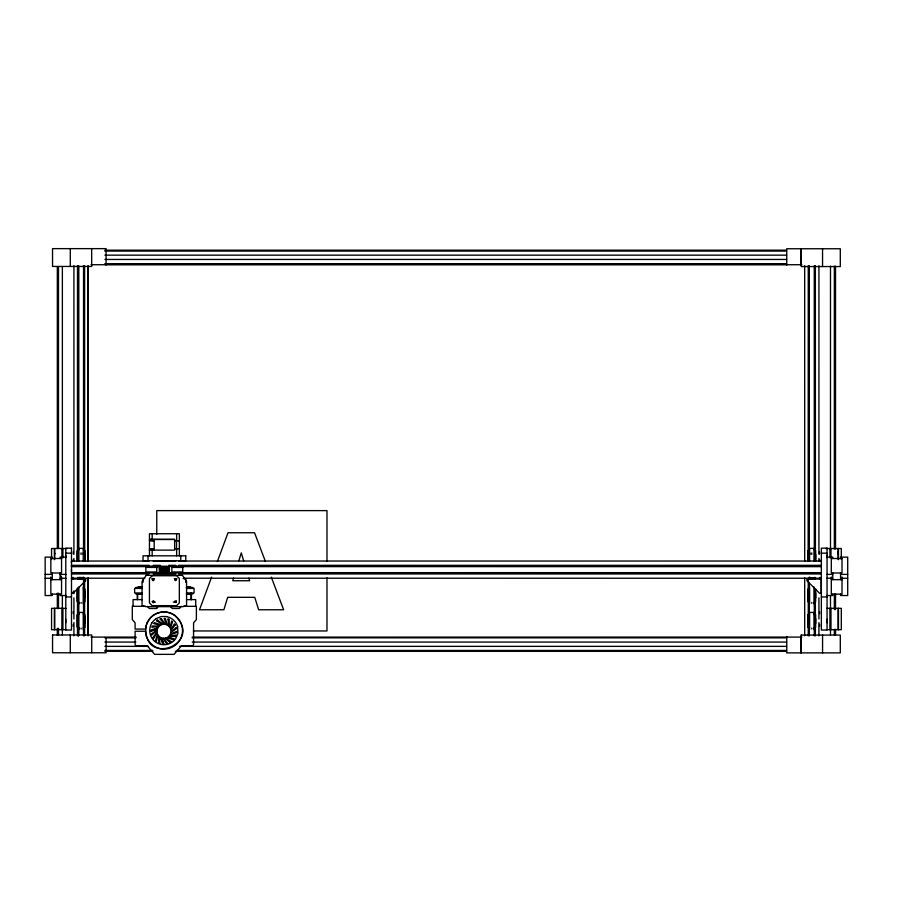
<?xml version="1.0" encoding="UTF-8"?>
<svg xmlns="http://www.w3.org/2000/svg" width="903" height="903" viewBox="0 0 903 903"><rect width="100%" height="100%" fill="white"/><g stroke="black" fill="none" stroke-linecap="round" stroke-linejoin="round"><path stroke-width="1.35" d="M71.484 571.227L71.484 569.296M71.484 562.738L71.484 561.034L149.018 561.034M77.455 597.052L77.455 598.079M808.151 617.866L808.151 616.997M815.398 598.079L815.398 597.052M77.455 560.56L77.455 561.35L77.489 265.663M83.211 554.442L83.211 552.884M84.69 592.233L84.69 591.363M84.69 617.866L84.69 616.997M808.151 591.363L808.151 592.233M78.911 602.47L78.911 603.26M78.911 628.104L78.911 628.894M82.816 578.699C78.516 579.647 74.588 576.441 82.816 577.717M152.268 579.647C154.774 576.204 154.278 583.146 152.268 579.749M176.503 579.749C174.651 575.956 173.884 583.203 176.514 579.647M152.268 601.691C154.571 598.204 154.65 605.326 152.268 601.748M156.862 632.224L156.975 630.52L151.749 635.091L151.444 633.917L157.088 629.854L157.551 628.386L151.173 631.118L151.241 629.922L157.856 627.799L158.759 626.535L151.828 627.167L152.268 626.039L159.233 626.072L160.463 625.158L153.691 623.612L154.458 622.675L161.061 624.853L162.517 624.368L156.558 620.812L157.573 620.158L163.183 624.266L164.73 624.255L160.147 619.029L161.321 618.724L165.384 624.357L166.807 624.718M810.025 577.875L814.269 577.875L814.991 579.444M814.269 577.875L815.003 578.01L814.766 577.468M814.258 579.229L810.025 579.173M164.414 571.407L164.617 566.418L164.639 571.407M150.237 618.126L146.941 623.217L145.53 629.075L135.1 629.075L135.1 622.844L132.301 619.56L132.301 606.308L145.496 606.342M145.914 626.377C142.73 668.468 204.834 643.049 174.618 615.338M171.107 632.495L170.419 634.132L171.107 633.827M170.881 632.664L176.525 628.59L176.209 627.427L170.983 631.998L170.983 630.452L175.08 624.853L174.426 623.826L170.87 629.797L170.385 628.341L172.563 621.738L171.626 620.971L170.091 627.754L169.177 626.501L169.2 619.548L168.071 619.108L168.703 626.039L167.45 625.124L165.328 618.51L164.12 618.442L166.649 624.729M157.178 633.24L157.585 634.188L155.406 640.78L156.433 641.164M156.343 641.548L157.878 634.775L158.793 636.005L158.77 642.97L159.899 643.41L159.267 636.48L160.52 637.383L162.642 644.008L163.849 644.076L162.879 641.796M146.038 626.016L146.896 623.352M233.561 578.089L232.748 580.742L249.657 580.742L248.867 578.089M238.843 560.831L241.282 552.862L243.675 560.831M211.595 577.141L199.518 609.762L223.876 609.762L227.68 597.323L254.759 597.323L258.653 609.762L283.621 609.762L271.306 577.141M217.397 561.474L228.019 532.759L254.544 532.759L265.392 561.474M171.107 634.403L169.211 635.972L176.13 635.34L175.69 636.468L168.737 636.446L167.495 637.36L174.279 638.906L173.511 639.832L166.897 637.665L165.441 638.15L171.412 641.706L170.385 642.36L164.786 638.252L163.24 638.263L167.811 643.489L166.649 643.794L162.585 638.161L161.118 637.687L163.849 644.076M147.121 622.889L148.295 620.688M165.949 571.407L166.491 566.418L166.524 571.407M152.11 622.585C148.927 627.246 148.927 633.771 152.11 638.432A14.143 14.143 0 0 0 156.05 642.36C160.7 645.543 167.224 645.543 171.886 642.36A14.143 14.143 0 0 0 175.814 638.432L177.947 633.285L177.609 626.366M77.85 579.444L78.572 578.699M156.987 632.055L152.878 637.665L153.533 638.681L157.088 632.721L157.212 633.455M174.618 625.497L175.08 624.853M176.119 600.924C171.875 600.856 177.507 604.468 176.266 601.071M148.51 620.293C153.837 611.749 166.344 609.39 174.448 615.248M181.266 606.342L179.437 608.487L172.36 608.487L170.215 606.342M168.895 566.418L167.676 567.107L167.676 571.407M167.269 571.407C166.355 565.933 168.782 564.07 168.093 571.407M167.676 567.107L168.285 566.418L168.139 571.407M158.386 606.342L156.253 608.487L149.243 608.487L147.403 606.342M150.587 617.686L153.092 615.496A18.624 18.624 0 0 1 159.052 612.629A18.432 18.432 0 0 1 165.644 612.031A18.624 18.624 0 0 1 174.877 615.496M168.545 567.005L169.324 566.418L168.172 567.118L169.166 566.418L169.109 571.407M169.053 566.418L175.792 566.621M156.862 620.609L157.573 620.158M156.05 618.657L161.185 616.535L166.739 616.535M168.432 567.118L168.443 571.407M151.173 631.118L157.551 628.386M170.419 634.132L176.807 631.389L176.728 632.597L170.114 634.719M156.862 628.116L157.573 627.89M160.147 619.029L161.321 618.724M159.899 571.407C157.743 563.641 163.477 566.52 161.547 571.407M160.565 567.186L160.678 571.407M166.186 638.037L165.825 638.376M160.012 566.441L160.034 571.407M164.38 567.118L163.037 566.418M169.211 635.972L176.13 635.34M167.168 567.118L166.807 566.418L166.818 571.407M162.043 571.407L162.043 567.14L161.084 566.418M165.938 567.107L164.978 566.418L165.046 571.407M159.617 571.407L159.617 566.441L160.678 567.163M104.906 250.187L786.536 250.187M104.906 251.079L786.536 251.079M104.906 255.154L786.536 255.154M104.906 259.454L786.536 259.454M104.906 263.665L786.536 263.665M104.906 264.421L786.536 264.421M91 264.726L801.864 264.726M174.651 539.418L149.458 539.418L174.629 539.43L174.651 550.13L149.458 550.119M149.458 540.863L154.176 540.863L154.176 539.418L154.199 550.119L154.176 548.697L149.458 548.697M174.651 540.863L179.358 540.863M67.217 548.516L51.55 548.516L51.55 559.194M825.635 548.516L841.303 548.516L841.303 559.194M174.651 548.697L179.358 548.697M65.795 553.155L71.495 553.155M821.358 553.155L827.046 553.155M54.835 553.539L55.478 553.539M66.043 557.117L60.106 557.117L60.106 558.505M826.809 557.117L832.735 557.117L832.735 558.505M153.239 561.034L160.294 561.034M168.748 561.034L175.792 561.034M178.613 561.034L821.346 561.034M159.357 561.169L169.392 561.169M149.018 565.334L71.484 565.334L71.484 566.655L149.018 566.621M153.239 565.334L160.294 565.334M168.748 565.334L175.792 565.334M178.613 565.334L821.346 565.334M148.713 566.305L153.905 566.305M174.719 566.305L179.911 566.305M146.997 566.497L155.621 566.497M159.357 566.395L169.392 566.395L169.369 571.407M173.004 566.497L181.627 566.497M153.239 566.621L160.294 566.655M178.613 566.621L821.346 566.655M159.357 571.509L169.392 571.407M159.357 572.152L169.392 572.152M162.619 572.254L166.197 572.254M71.484 572.649L149.018 572.649M153.239 572.649L175.792 572.649M178.613 572.649L821.346 572.649M146.997 572.874L155.621 572.874M173.004 572.874L181.627 572.874M71.484 573.958L149.018 573.924M153.239 573.924L175.792 573.924M178.613 573.924L821.346 573.958M45.15 574.387L52.272 574.387M60.106 574.387L66.043 574.387M826.809 574.387L832.735 574.387M840.569 574.387L847.703 574.387M810.025 577.717L815.003 577.717M78.572 577.875L82.816 577.875M77.85 578.01L82.816 578.01M810.025 578.01L815.003 578.01M45.15 578.259L52.272 578.259M60.106 578.259L66.043 578.259M71.484 578.213L144.785 578.236M184.246 578.213L821.346 578.236M826.809 578.259L832.735 578.259M840.569 578.259L847.703 578.259M143.329 578.597L143.058 582.322M151.806 578.597L154.413 578.597M174.279 578.597L176.943 578.597M183.117 578.597L185.781 578.597L185.781 582.322M810.025 578.699L814.269 578.642M71.495 579.015L85.729 579.015L85.729 580.618L73.098 593.237L71.495 593.237M78.584 579.229L82.816 579.173M50.839 579.647L61.551 579.647M831.302 579.647L842.014 579.647M138.283 587.142L141.827 587.142M186.876 587.142L190.42 587.142M137.47 587.311L142.222 587.379M186.413 587.356L191.244 587.379M135.766 587.503L142.324 587.503M186.379 587.503L192.937 587.503M142.155 588.417L134.626 588.417L134.626 592.966L142.155 592.966M186.549 588.417L194.077 588.417L194.077 592.966L186.549 592.966M138.204 593.756L141.613 593.756M187.09 593.756L190.51 593.756M135.766 593.892L142.324 593.892M186.379 593.892L192.937 593.892M66.043 595.529L60.106 595.529L60.106 594.14M826.809 595.529L832.735 595.529L832.735 594.14M65.795 596.939L71.495 596.939M821.358 596.939L827.046 596.939M142.29 599.603L133.057 599.603L133.057 606.342M186.492 599.603L195.714 599.603L195.714 606.342M152.72 602.098L155.463 602.098M173.308 602.098L176.051 602.098M183.275 606.342L196.38 606.308L196.38 619.56L193.569 622.844L193.569 644.821L192.215 645.95L181.289 645.95L174.076 654.359L154.605 654.359L147.392 645.95L136.466 645.95L135.1 644.821L135.1 631.242L145.496 631.242L145.62 633.003M66.145 608.329L51.55 608.329L51.55 629.684L66.145 629.684M826.708 608.329L841.303 608.329L841.303 629.684L826.708 629.684M193.344 630.96L326.976 630.96L326.976 577.785M52.555 634.967L91.722 634.967L91.722 652.767M801.13 635.08L840.298 635.08L840.298 652.88L786.761 652.88L786.761 636.446M91 637.089L136.139 637.089M192.226 637.1L801.864 637.089M104.906 637.857L135.89 637.857M192.226 637.857L786.536 637.857M104.906 642.067L135.89 642.067M192.226 642.067L786.536 642.067M104.906 646.367L148.566 646.367M179.55 646.367L786.536 646.367M104.906 650.442L152.788 650.442M176.728 650.442L786.536 650.442M104.906 651.334L152.788 651.334M175.317 651.334L786.536 651.334M162.043 567.14C164.323 566.012 161.558 569.037 162.721 571.407M163.985 638.376L163.341 638.376M157.573 624.504L159.267 624.887M168.714 637.631L171.107 638.184M160.418 624.639L161.061 624.853M168.071 619.108L168.748 619.368M159.447 566.441L160.418 567.163L159.425 566.441L159.447 571.407M168.759 641.164L170.385 642.36M175.34 615.902L177.372 617.686A18.579 18.579 0 0 1 181.616 636.243A18.489 18.489 0 0 1 178.467 642.067L176.175 644.482A18.579 18.579 0 0 1 157.404 647.914M160.226 566.96L159.617 566.441M161.547 567.152L161.05 566.418L160.971 571.407M161.411 638.376L162.608 641.164M146.365 636.243L145.688 633.285M160.836 638.376L161.073 639.098M159.379 637.687L159.436 638.376M815.398 560.56L815.398 561.35L815.364 265.663M842.014 576.983L842.014 594.14L831.302 594.14L831.302 576.983M840.569 558.505L840.569 557.117L847.703 557.117L847.703 595.529L840.569 595.529L840.569 594.14M840.569 572.987L840.569 579.647M838.469 548.516L838.469 559.691M838.469 608.329L838.469 629.684M838.108 548.516L838.108 559.194M838.108 608.329L838.108 629.684M838.018 551.744L838.018 553.821M835.523 266.148L835.523 549.069M835.523 594.118L835.523 609.604M835.523 629.301L835.523 634.933M834.349 266.148L834.349 549.069M834.349 594.118L834.349 609.604M834.349 629.301L834.349 634.933M832.735 572.987L832.735 579.647M830.974 548.516L830.974 557.862M830.974 608.329L830.974 629.684M830.489 266.148L830.489 549.069M830.489 595.529L830.489 609.604M830.489 629.301L830.489 634.933M829.925 548.516L829.925 557.862M829.925 608.329L829.925 629.684M827.114 555.164L827.114 557.625M827.114 595.562L827.114 597.165M827.114 619.255L827.114 622.799M822.554 248.754L822.554 266.554M822.565 635.08L822.565 652.88M819.901 577.344L819.901 579.32M819.506 551.744L819.506 553.832M819.574 559.668L819.574 561.214M819.585 611.557L819.585 613.645M819.585 624.368L819.585 626.468M818.931 265.663L818.931 554.216M818.931 558.438L818.931 561.26M818.931 597.854L818.931 618.961M818.908 622.573L818.931 635.859M815.68 554.465L815.68 559.42M815.68 592.91L815.68 597.865M815.68 618.544L815.68 623.499M815.612 550.514L815.612 561.361M815.612 588.959L815.612 601.782M815.612 614.593L815.612 627.416M815.364 589.411L815.364 635.859M815.037 577.344L815.037 579.139M814.269 265.663L814.303 549.995M814.269 602.075L814.303 614.74M814.269 627.416L814.303 635.859M813.964 560.944L813.964 548.369L809.607 548.369L809.607 560.944M813.964 586.826L813.964 603.915M813.964 629.549L813.964 612.46L809.607 612.46L809.607 629.549M811.786 552.884L811.786 554.442M811.786 602.47L811.786 603.26M811.786 628.104L811.763 628.894M810.025 577.468L810.025 579.444M809.923 577.344L809.923 579.139M809.607 586.826L809.607 603.915M809.314 265.663L809.314 549.995M809.28 577.31L809.28 579.139M809.314 582.367L809.314 588M809.314 602.075L809.314 614.74M809.314 627.416L809.314 635.859M809.178 577.457L809.178 578.101M808.253 265.663L808.14 561.35M808.253 578.146L808.253 635.859M807.959 550.514L807.959 561.361M807.959 588.959L807.959 601.782M807.959 614.593L807.959 627.416M807.892 554.544L807.892 559.352M807.892 592.989L807.892 597.797M807.892 618.623L807.892 623.431M807.7 555.164L807.7 558.709M807.7 593.621L807.7 597.165M807.7 619.255L807.7 622.799M804.686 265.663L804.697 561.26M804.686 577.852L804.697 635.859M801.198 635.08L801.198 652.88M801.119 265.177L801.119 248.754L801.198 266.554L840.298 266.554L840.298 248.754L786.75 248.754L786.75 265.177M801.13 636.446L801.13 652.88M326.976 560.989L326.976 510.613L156.772 510.613L156.772 534.395M191.425 593.903L191.425 599.592M191.041 593.079L191.041 599.818M180.781 555.819L180.781 560.786M179.358 555.808L179.358 533.741L149.458 533.741L149.458 555.808M176.638 533.741L176.638 540.863M176.638 548.697L176.638 555.808M176.525 540.773L176.525 550.119M163.466 567.118L163.466 571.407M163.014 566.418L162.867 571.407M161.298 566.418L161.298 571.407M159.718 566.441L159.718 571.407M156.772 605.766L156.772 608.566M152.178 533.741L152.178 540.863M152.178 548.697L152.178 555.808M148.036 555.819L148.036 560.786M137.64 594.321L137.64 599.603M137.279 593.903L137.279 599.592M106.091 265.076L106.091 248.641L52.543 248.641L52.543 266.441L91.722 266.441L91.643 248.641M106.102 637.71L106.102 652.767L52.555 652.767L52.555 634.967M88.178 577.852L88.167 635.859L88.155 578.146M85.153 555.164L85.153 558.709M85.153 593.621L85.153 597.165M85.153 619.255L85.153 622.799M84.882 550.514L84.882 561.361M84.882 588.959L84.882 601.782M84.882 614.593L84.882 627.416M84.6 265.663L84.713 561.35M84.6 578.146L84.6 635.859M83.674 577.457L83.674 578.101M83.539 265.663L83.539 549.995M83.573 577.31L83.539 589.411M83.539 602.075L83.539 614.74M83.539 627.416L83.539 635.859M83.234 560.944L83.234 548.369L78.888 548.369L78.888 560.944M83.234 586.826L83.234 603.915M83.234 629.549L83.234 612.46L78.888 612.46L78.888 629.549M82.929 577.344L82.929 579.139M82.816 577.468L82.816 579.444M81.056 552.884L81.056 554.442M81.078 602.47L81.078 603.26M81.078 628.104L81.078 628.894M78.888 586.826L78.888 603.915M77.805 577.344L77.805 579.139M77.489 588L77.489 635.859M77.432 551.248L77.432 561.35M77.432 589.693L77.432 601.093M77.432 615.327L77.432 626.727M77.24 550.514L77.24 561.361M77.24 588.959L77.24 601.782M77.24 614.593L77.24 627.416M73.922 265.663L73.922 554.216M73.922 558.438L73.922 561.26M73.922 590.81L73.922 593.632M73.922 597.854L73.922 618.961M73.944 622.46L73.922 635.859M73.346 551.744L73.346 553.832M73.267 559.668L73.267 561.214M73.267 591.928L73.267 592.978M73.267 611.557L73.267 613.645M73.267 624.368L73.267 626.468M72.94 577.344L72.94 579.32M70.287 634.967L70.287 652.767M70.287 248.641L70.287 266.441M65.727 555.164L65.727 557.625M65.727 595.562L65.727 597.165M65.727 619.255L65.727 622.799M62.917 548.516L62.917 557.862M62.917 608.329L62.917 629.684M62.363 266.588L62.363 548.098M62.363 595.957L62.363 608.622M62.363 628.33L62.363 635.373M61.878 548.516L61.878 557.862M61.878 608.329L61.878 629.684M61.551 576.983L61.551 594.14L50.839 594.14L50.839 576.983M60.783 575.64L60.783 576.994M60.106 572.987L60.106 579.647M58.492 266.588L58.492 548.098M58.492 593.147L58.492 608.622M58.492 628.33L58.492 635.373M57.318 266.588L57.318 548.098M57.318 593.147L57.318 608.622M57.318 628.33L57.318 635.373M54.744 548.516L54.744 559.194M54.744 608.329L54.744 629.684M54.372 548.516L54.372 559.691M54.372 608.329L54.372 629.684M52.272 558.505L52.272 557.117L45.15 557.117L45.15 595.529L52.272 595.529L52.272 594.14M52.272 572.987L52.272 579.647M157.506 647.823A18.489 18.489 0 0 1 146.444 636.243M166.773 616.715A14.143 14.143 0 0 1 177.586 626.501M152.11 622.754A14.143 14.143 0 0 1 156.05 618.815M809.63 552.884L809.63 554.442L809.63 552.884M813.942 602.899L813.942 602.899M813.942 628.533L813.942 628.533M146.218 575.313L142.064 581.43L142.064 605.484L145.643 606.647L183.061 606.647L186.571 605.507L186.571 581.408L182.44 575.313L146.218 575.313M152.155 575.742L149.435 578.462L149.435 602.922L152.155 605.642L176.616 605.642L179.336 602.922L179.336 578.462L176.616 575.742L152.155 575.742M71.495 548.166L65.795 548.166L65.795 630.046L71.495 630.046L71.495 548.166M827.046 548.166L821.358 548.166L821.358 630.046L827.046 630.046L827.046 548.166M185.77 555.819L143.046 555.819L143.046 560.786L185.77 560.786L185.77 555.819M61.551 558.505L50.839 558.505L50.839 572.987L61.551 572.987L61.551 558.505M842.014 558.505L831.302 558.505L831.302 572.987L842.014 572.987L842.014 558.505M156.761 567.411L145.857 567.411L145.857 571.96L156.761 571.96L156.761 567.411M182.767 567.411L171.863 567.411L171.863 571.96L182.767 571.96L182.767 567.411M821.132 579.015L806.91 579.015L806.91 580.618L819.529 593.237L821.132 593.237L821.132 579.015M88.167 561.26L88.167 265.663L88.155 561.26M78.572 549.995L78.572 265.663L78.55 549.995M78.572 614.74L78.572 602.075L78.55 614.74M78.572 635.859L78.572 627.416L78.55 635.859"/></g></svg>
